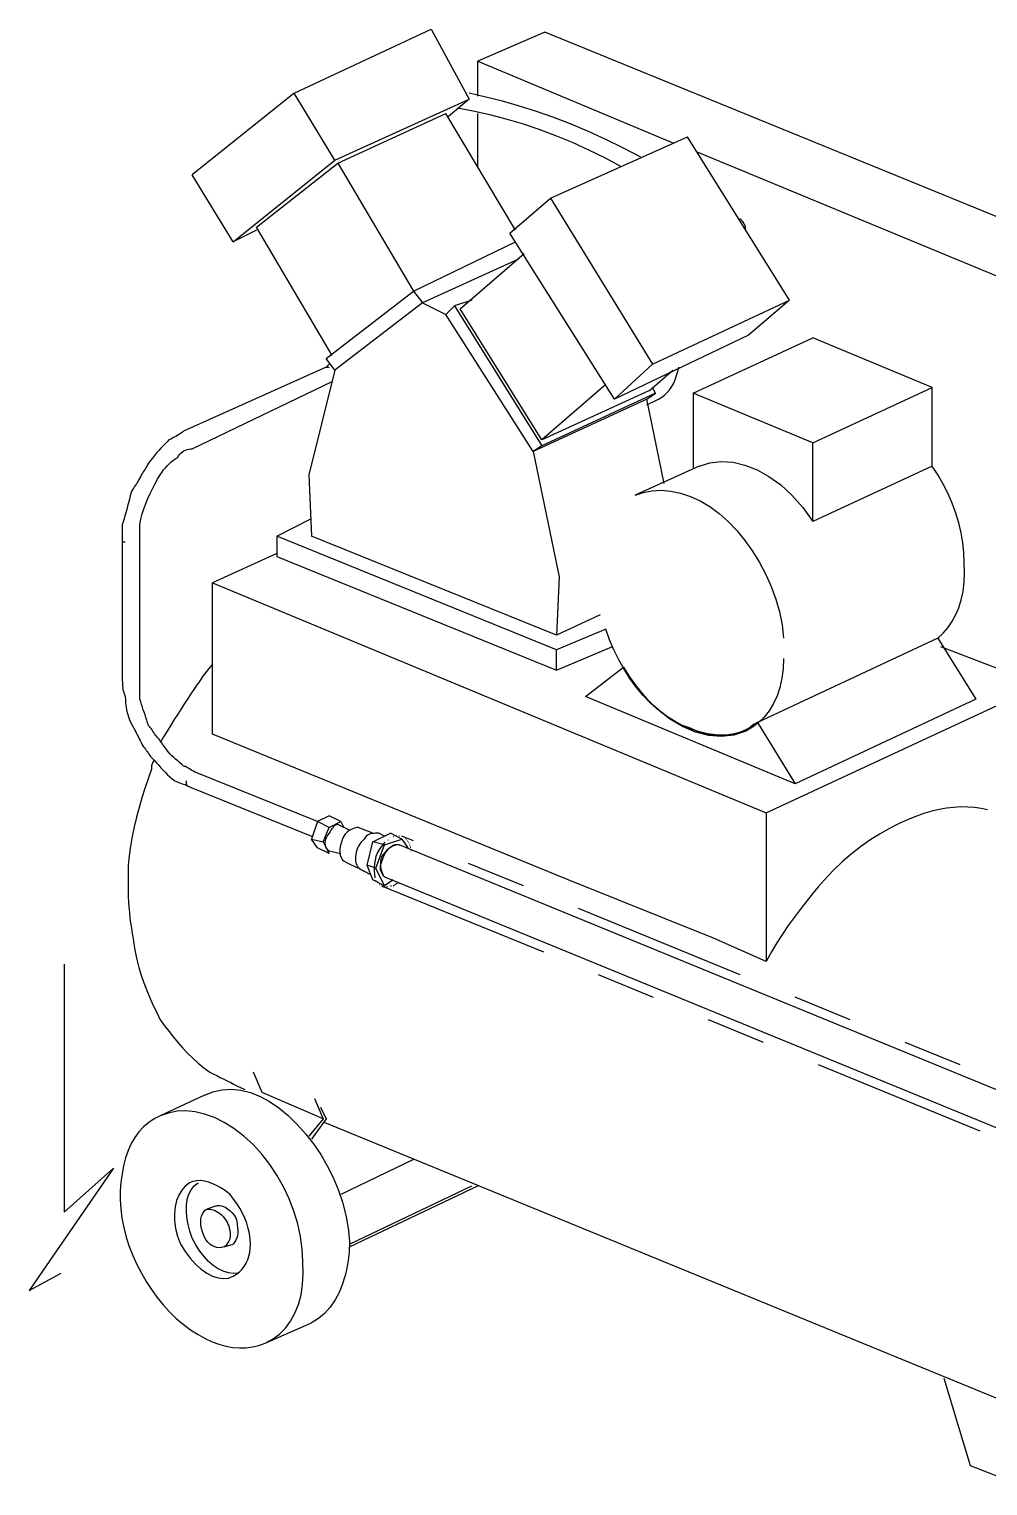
# Model space of a CAD drawing. Header units: metres. Extents: x 20 to 415, y 5 to 292.
# Drawn here: x 105.06 to 113.46, y 213.41 to 226.17 of the extents above; entities that cross this region are included whole.
import ezdxf

# ---------------------------------------------------------------- set-up
doc = ezdxf.new("R2010")
doc.units = ezdxf.units.M
for name, color, linetype in [('АРМАТУРА', 8, 'Continuous'), ('ИЗОЛЯЦИЯ', 3, 'Continuous'), ('ОБОЗНАЧЕНИЯ', 7, 'Continuous'), ('ТРУБОПРОВОД', 5, 'Continuous')]:
    doc.layers.add(name, color=color, linetype=linetype)

msp = doc.modelspace()

# ---------------------------------------------------------------- linework, layer by layer
at = {"layer": 'АРМАТУРА'}
for points in [[(107.385, 225.604), (108.584, 226.165)], [(108.584, 226.165), (108.916, 225.553)], [(109.579, 226.14), (108.992, 225.885)], [(114.884, 223.972), (109.579, 226.14)], [(108.992, 225.579), (108.992, 225.885)], [(108.992, 225.885), (110.701, 225.171)], [(107.385, 225.604), (106.492, 224.89)], [(107.742, 225.018), (107.385, 225.604)], [(107.742, 225.018), (108.916, 225.553)], [(108.916, 225.553), (108.737, 225.4)], [(110.421, 225.043), (110.268, 225.124), (110.115, 225.199), (109.962, 225.269), (109.81, 225.333), (109.658, 225.391), (109.508, 225.443), (109.358, 225.491), (109.209, 225.534), (109.062, 225.571), (108.916, 225.604)], [(107.768, 224.992), (108.712, 225.426)], [(109.324, 224.405), (108.712, 225.426)], [(108.814, 225.477), (108.953, 225.451), (109.094, 225.419), (109.238, 225.381), (109.382, 225.338), (109.528, 225.289), (109.673, 225.234), (109.818, 225.175), (109.961, 225.11), (110.103, 225.041), (110.242, 224.966)], [(108.992, 224.966), (108.992, 225.426)], [(109.63, 224.686), (110.829, 225.222)], [(111.721, 223.793), (110.829, 225.222)], [(106.85, 224.303), (107.742, 225.018)], [(107.054, 224.431), (107.768, 224.992)], [(107.768, 224.992), (108.431, 223.87)], [(110.905, 225.094), (114.298, 223.691)], [(106.85, 224.303), (106.492, 224.89)], [(109.273, 224.38), (109.63, 224.686)], [(109.63, 224.686), (110.523, 223.232)], [(111.339, 224.405), (111.338, 224.42), (111.336, 224.433), (111.333, 224.445), (111.328, 224.456), (111.323, 224.466), (111.317, 224.475), (111.31, 224.484), (111.303, 224.492), (111.295, 224.5), (111.288, 224.507)], [(107.054, 224.405), (106.85, 224.303)], [(107.717, 223.309), (107.054, 224.431)], [(110.191, 222.926), (109.273, 224.38)], [(108.431, 223.87), (109.324, 224.303)], [(109.349, 224.15), (108.508, 223.768)], [(108.839, 223.717), (109.4, 224.201)], [(107.666, 223.283), (108.431, 223.87)], [(108.431, 223.87), (108.508, 223.768)], [(108.508, 223.768), (107.742, 223.181)], [(108.508, 223.768), (108.712, 223.666)], [(108.712, 223.666), (108.788, 223.742)], [(108.941, 223.793), (108.788, 223.742)], [(108.788, 223.742), (109.553, 222.518)], [(109.553, 222.569), (108.839, 223.717)], [(110.523, 223.232), (111.721, 223.793)], [(111.721, 223.793), (111.364, 223.487)], [(109.477, 222.467), (108.712, 223.666)], [(111.364, 223.487), (110.191, 222.926)], [(110.88, 222.977), (111.926, 223.462)], [(112.971, 223.028), (111.926, 223.462)], [(107.666, 223.206), (106.416, 222.645)], [(107.742, 223.181), (107.666, 223.283)], [(107.691, 223.232), (107.666, 223.206)], [(107.666, 223.206), (107.667, 223.206), (107.668, 223.206), (107.671, 223.206), (107.675, 223.206), (107.679, 223.206), (107.682, 223.206), (107.686, 223.206), (107.689, 223.206), (107.691, 223.206), (107.691, 223.206)], [(110.191, 222.926), (110.523, 223.232)], [(110.574, 222.926), (110.603, 222.943), (110.629, 222.962), (110.652, 222.985), (110.673, 223.01), (110.691, 223.038), (110.708, 223.067), (110.722, 223.099), (110.734, 223.133), (110.744, 223.169), (110.752, 223.206)], [(106.492, 222.492), (107.717, 223.079)], [(107.742, 223.181), (107.513, 222.263)], [(110.497, 223.002), (110.701, 223.181)], [(110.114, 223.053), (109.553, 222.569)], [(110.497, 223.002), (109.553, 222.569)], [(110.548, 222.977), (109.553, 222.518)], [(110.472, 222.926), (110.548, 222.977)], [(110.548, 222.977), (110.523, 223.028)], [(110.88, 222.977), (110.88, 222.314)], [(111.926, 222.543), (110.88, 222.977)], [(111.926, 222.543), (112.971, 223.028)], [(112.971, 222.339), (112.971, 223.028)], [(110.472, 222.926), (109.477, 222.467)], [(110.472, 222.875), (110.574, 222.926)], [(110.625, 222.186), (110.472, 222.926)], [(106.416, 222.645), (106.408, 222.638), (106.398, 222.63), (106.387, 222.622), (106.375, 222.615), (106.362, 222.607), (106.348, 222.599), (106.334, 222.592), (106.319, 222.584), (106.304, 222.576), (106.288, 222.569), (106.272, 222.553), (106.255, 222.535), (106.237, 222.517), (106.218, 222.497), (106.199, 222.476), (106.18, 222.455), (106.161, 222.433), (106.143, 222.41), (106.126, 222.388), (106.11, 222.365), (106.102, 222.35), (106.095, 222.337), (106.087, 222.324), (106.079, 222.312), (106.072, 222.301), (106.064, 222.29), (106.056, 222.278), (106.049, 222.265), (106.041, 222.252), (106.033, 222.237)], [(106.033, 221.676), (106.033, 221.691), (106.033, 221.707), (106.033, 221.722), (106.033, 221.737), (106.033, 221.753), (106.033, 221.768), (106.033, 221.783), (106.033, 221.798), (106.033, 221.814), (106.033, 221.829), (106.043, 221.875), (106.054, 221.921), (106.069, 221.966), (106.085, 222.011), (106.103, 222.056), (106.123, 222.099), (106.144, 222.142), (106.166, 222.183), (106.189, 222.224), (106.212, 222.263), (106.227, 222.285), (106.242, 222.306), (106.258, 222.325), (106.273, 222.342), (106.288, 222.358), (106.304, 222.373), (106.319, 222.386), (106.334, 222.397), (106.35, 222.407), (106.365, 222.416), (106.373, 222.43), (106.383, 222.443), (106.394, 222.455), (106.406, 222.465), (106.419, 222.473), (106.433, 222.48), (106.447, 222.485), (106.462, 222.489), (106.477, 222.492), (106.492, 222.492)], [(109.553, 222.518), (109.477, 222.467)], [(109.477, 222.467), (109.706, 221.37)], [(111.926, 221.855), (111.926, 222.543)], [(110.931, 222.339), (110.37, 222.084)], [(110.931, 222.339), (111.025, 222.368), (111.125, 222.38), (111.228, 222.373), (111.332, 222.349), (111.438, 222.307), (111.542, 222.249), (111.645, 222.175), (111.744, 222.084), (111.838, 221.977), (111.926, 221.855)], [(112.971, 222.339), (111.926, 221.855)], [(113.022, 220.834), (113.067, 220.876), (113.108, 220.923), (113.144, 220.976), (113.177, 221.035), (113.204, 221.099), (113.226, 221.169), (113.242, 221.243), (113.252, 221.323), (113.256, 221.408), (113.252, 221.498), (113.249, 221.582), (113.24, 221.668), (113.225, 221.755), (113.204, 221.842), (113.179, 221.928), (113.147, 222.014), (113.111, 222.098), (113.069, 222.181), (113.023, 222.261), (112.971, 222.339)], [(106.033, 222.237), (106.026, 222.223), (106.018, 222.209), (106.01, 222.197), (106.003, 222.185), (105.995, 222.173), (105.987, 222.162), (105.98, 222.15), (105.972, 222.138), (105.964, 222.124), (105.957, 222.11), (105.949, 222.079), (105.942, 222.049), (105.934, 222.019), (105.926, 221.989), (105.919, 221.96), (105.911, 221.932), (105.903, 221.904), (105.896, 221.878), (105.888, 221.853), (105.88, 221.829), (105.88, 221.814), (105.88, 221.798), (105.88, 221.783), (105.88, 221.768), (105.88, 221.753), (105.88, 221.737), (105.88, 221.722), (105.88, 221.707), (105.88, 221.691), (105.88, 221.676)], [(107.513, 222.263), (107.538, 221.727)], [(110.37, 222.084), (110.441, 222.109), (110.518, 222.124), (110.599, 222.128), (110.683, 222.121), (110.768, 222.103), (110.854, 222.075), (110.94, 222.036), (111.025, 221.986), (111.107, 221.926), (111.186, 221.855), (111.261, 221.775), (111.332, 221.687), (111.398, 221.594), (111.459, 221.495), (111.514, 221.392), (111.562, 221.285), (111.603, 221.175), (111.635, 221.063), (111.657, 220.949), (111.67, 220.834)], [(107.232, 221.727), (107.538, 221.88)], [(105.88, 221.676), (105.88, 220.477)], [(105.88, 221.676), (105.906, 221.676)], [(106.033, 220.477), (106.033, 221.676)], [(107.232, 221.727), (107.232, 221.549)], [(109.681, 220.732), (107.232, 221.727)], [(109.681, 220.86), (107.538, 221.727)], [(107.232, 221.574), (106.671, 221.319)], [(107.232, 221.549), (109.681, 220.554)], [(106.671, 219.993), (106.671, 221.319)], [(106.671, 221.319), (111.517, 219.304)], [(109.706, 221.37), (109.681, 220.86)], [(110.063, 221.038), (109.681, 220.86)], [(110.114, 220.911), (109.681, 220.732)], [(111.339, 220.018), (111.276, 219.999), (111.211, 219.987), (111.143, 219.983), (111.074, 219.986), (111.004, 219.996), (110.933, 220.013), (110.862, 220.036), (110.79, 220.066), (110.72, 220.103), (110.65, 220.146), (110.576, 220.202), (110.506, 220.264), (110.441, 220.332), (110.381, 220.404), (110.325, 220.481), (110.274, 220.561), (110.227, 220.644), (110.185, 220.731), (110.147, 220.82), (110.114, 220.911)], [(113.022, 220.834), (111.441, 220.095)], [(113.022, 220.834), (113.354, 220.299)], [(109.681, 220.554), (110.166, 220.758)], [(109.681, 220.554), (109.681, 220.732)], [(111.67, 220.656), (111.667, 220.566), (111.656, 220.482), (111.637, 220.402), (111.613, 220.329), (111.581, 220.26), (111.544, 220.198), (111.501, 220.143), (111.452, 220.094), (111.398, 220.053), (111.339, 220.018)], [(113.711, 220.503), (113.048, 220.758)], [(106.671, 220.605), (106.656, 220.589), (106.64, 220.571), (106.625, 220.553), (106.61, 220.533), (106.594, 220.512), (106.579, 220.491), (106.564, 220.469), (106.549, 220.446), (106.533, 220.424), (106.518, 220.401), (106.487, 220.355), (106.457, 220.309), (106.426, 220.262), (106.396, 220.216), (106.365, 220.168), (106.334, 220.12), (106.304, 220.071), (106.273, 220.02), (106.242, 219.969), (106.212, 219.916)], [(109.936, 220.324), (110.268, 220.579)], [(111.441, 220.095), (111.393, 220.059), (111.341, 220.031), (111.285, 220.008), (111.227, 219.992), (111.167, 219.983), (111.105, 219.981), (111.042, 219.986), (110.979, 219.997), (110.916, 220.017), (110.854, 220.044), (110.786, 220.07), (110.72, 220.104), (110.655, 220.145), (110.592, 220.192), (110.532, 220.245), (110.474, 220.302), (110.418, 220.365), (110.365, 220.433), (110.315, 220.504), (110.268, 220.579)], [(111.339, 220.018), (111.236, 219.984), (111.127, 219.971), (111.014, 219.98), (110.899, 220.01), (110.784, 220.06), (110.67, 220.128), (110.56, 220.216), (110.455, 220.32), (110.357, 220.442), (110.268, 220.579)], [(110.268, 220.579), (110.315, 220.504), (110.365, 220.433), (110.418, 220.365), (110.474, 220.302), (110.532, 220.245), (110.592, 220.192), (110.655, 220.145), (110.72, 220.104), (110.786, 220.07), (110.854, 220.044), (110.916, 220.017), (110.979, 219.997), (111.042, 219.986), (111.105, 219.981), (111.167, 219.983), (111.227, 219.992), (111.285, 220.008), (111.341, 220.031), (111.393, 220.059), (111.441, 220.095)], [(105.88, 220.477), (105.88, 220.462), (105.881, 220.447), (105.881, 220.431), (105.882, 220.416), (105.884, 220.401), (105.886, 220.385), (105.889, 220.37), (105.893, 220.355), (105.899, 220.339), (105.906, 220.324), (105.907, 220.294), (105.909, 220.263), (105.913, 220.233), (105.918, 220.204), (105.925, 220.174), (105.933, 220.146), (105.943, 220.119), (105.955, 220.092), (105.968, 220.067), (105.982, 220.044), (105.99, 220.028), (105.998, 220.013), (106.005, 219.998), (106.013, 219.982), (106.021, 219.967), (106.028, 219.952), (106.036, 219.936), (106.044, 219.921), (106.051, 219.906), (106.059, 219.891)], [(106.186, 219.967), (106.179, 219.975), (106.171, 219.985), (106.163, 219.996), (106.156, 220.007), (106.148, 220.018), (106.14, 220.03), (106.133, 220.041), (106.125, 220.051), (106.118, 220.061), (106.11, 220.069), (106.102, 220.092), (106.095, 220.115), (106.087, 220.138), (106.079, 220.161), (106.072, 220.184), (106.064, 220.207), (106.056, 220.23), (106.049, 220.253), (106.041, 220.276), (106.033, 220.299), (106.033, 220.315), (106.033, 220.332), (106.033, 220.35), (106.033, 220.369), (106.033, 220.388), (106.033, 220.407), (106.033, 220.426), (106.033, 220.444), (106.033, 220.461), (106.033, 220.477)], [(106.033, 220.477), (106.033, 220.477), (106.033, 220.477)], [(111.772, 219.559), (109.936, 220.324)], [(111.517, 219.304), (113.711, 220.324)], [(113.354, 220.299), (111.772, 219.559)], [(111.441, 220.095), (111.426, 220.087), (111.413, 220.079), (111.401, 220.072), (111.39, 220.064), (111.38, 220.056), (111.371, 220.049), (111.363, 220.041), (111.354, 220.033), (111.346, 220.026), (111.339, 220.018)], [(111.441, 220.095), (111.772, 219.559)], [(106.059, 219.891), (106.066, 219.882), (106.074, 219.873), (106.082, 219.862), (106.089, 219.851), (106.097, 219.84), (106.105, 219.828), (106.112, 219.817), (106.12, 219.807), (106.128, 219.797), (106.135, 219.789), (106.158, 219.766), (106.179, 219.743), (106.199, 219.72), (106.218, 219.698), (106.237, 219.677), (106.257, 219.656), (106.276, 219.637), (106.296, 219.618), (106.317, 219.601), (106.339, 219.584), (106.354, 219.578), (106.367, 219.572), (106.38, 219.567), (106.392, 219.563), (106.403, 219.559), (106.415, 219.555), (106.427, 219.551), (106.439, 219.546), (106.452, 219.54), (106.467, 219.533)], [(106.518, 219.661), (106.503, 219.669), (106.49, 219.676), (106.478, 219.683), (106.467, 219.69), (106.457, 219.696), (106.448, 219.702), (106.44, 219.706), (106.432, 219.709), (106.424, 219.711), (106.416, 219.712), (106.4, 219.727), (106.383, 219.743), (106.365, 219.758), (106.347, 219.773), (106.33, 219.789), (106.313, 219.804), (106.298, 219.819), (106.284, 219.834), (106.272, 219.85), (106.263, 219.865), (106.255, 219.873), (106.248, 219.883), (106.24, 219.894), (106.232, 219.905), (106.225, 219.916), (106.217, 219.928), (106.209, 219.939), (106.202, 219.949), (106.194, 219.959), (106.186, 219.967)], [(109.783, 218.717), (106.671, 219.993)], [(106.161, 219.763), (106.154, 219.755), (106.148, 219.748), (106.144, 219.74), (106.141, 219.732), (106.139, 219.725), (106.137, 219.717), (106.136, 219.709), (106.136, 219.702), (106.135, 219.694), (106.135, 219.686), (106.106, 219.602), (106.077, 219.518), (106.051, 219.434), (106.027, 219.35), (106.005, 219.266), (105.985, 219.181), (105.967, 219.097), (105.952, 219.013), (105.94, 218.929), (105.931, 218.845), (105.931, 218.822), (105.931, 218.799), (105.931, 218.776), (105.931, 218.753), (105.931, 218.73), (105.931, 218.707), (105.931, 218.684), (105.931, 218.661), (105.931, 218.638), (105.931, 218.615)], [(107.589, 219.227), (106.518, 219.661)], [(106.467, 219.533), (106.46, 219.534), (106.454, 219.536), (106.45, 219.54), (106.447, 219.544), (106.445, 219.55), (106.443, 219.556), (106.442, 219.562), (106.442, 219.569), (106.441, 219.577), (106.441, 219.584)], [(106.467, 219.533), (107.538, 219.1)], [(107.691, 219.278), (107.589, 219.227)], [(107.793, 219.227), (107.691, 219.278)], [(111.517, 219.304), (111.517, 218.003)], [(112.844, 219.278), (112.76, 219.245), (112.676, 219.208), (112.592, 219.165), (112.509, 219.118), (112.426, 219.065), (112.344, 219.007), (112.263, 218.943), (112.183, 218.874), (112.105, 218.798), (112.028, 218.717)], [(113.456, 219.329), (113.401, 219.342), (113.343, 219.351), (113.284, 219.355), (113.222, 219.356), (113.159, 219.352), (113.096, 219.344), (113.032, 219.333), (112.969, 219.318), (112.906, 219.3), (112.844, 219.278)], [(107.589, 219.227), (107.538, 219.074)], [(107.691, 219.176), (107.589, 219.227)], [(107.64, 219.049), (107.691, 219.176)], [(107.691, 219.125), (107.678, 219.109), (107.667, 219.092), (107.659, 219.075), (107.655, 219.057), (107.653, 219.039), (107.655, 219.023), (107.659, 219.007), (107.667, 218.993), (107.678, 218.981), (107.691, 218.972)], [(107.691, 219.176), (107.793, 219.227)], [(107.768, 219.202), (107.76, 219.201), (107.753, 219.199), (107.745, 219.195), (107.737, 219.19), (107.73, 219.183), (107.722, 219.174), (107.714, 219.164), (107.707, 219.153), (107.699, 219.14), (107.691, 219.125)], [(107.87, 219.151), (107.768, 219.202)], [(107.793, 219.227), (107.819, 219.176)], [(107.946, 219.176), (107.937, 219.176), (107.926, 219.173), (107.912, 219.169), (107.898, 219.164), (107.883, 219.157), (107.867, 219.149), (107.853, 219.139), (107.839, 219.127), (107.828, 219.114), (107.819, 219.1)], [(108.125, 219.125), (108.11, 219.125), (108.095, 219.125), (108.08, 219.124), (108.065, 219.122), (108.051, 219.119), (108.039, 219.114), (108.026, 219.108), (108.016, 219.099), (108.006, 219.088), (107.997, 219.074), (107.983, 219.059), (107.97, 219.043), (107.958, 219.028), (107.948, 219.012), (107.94, 218.995), (107.933, 218.977), (107.928, 218.959), (107.924, 218.939), (107.922, 218.918), (107.921, 218.896)], [(108.074, 219.125), (107.946, 219.176)], [(108.074, 219.049), (108.227, 219.125)], [(108.176, 219.1), (108.125, 219.125)], [(108.329, 219.074), (108.227, 219.125)], [(107.589, 218.998), (107.538, 219.074)], [(107.538, 219.074), (107.64, 219.049)], [(107.691, 218.947), (107.589, 218.998)], [(107.64, 219.049), (107.691, 218.947)], [(107.819, 219.1), (107.805, 219.069), (107.795, 219.039), (107.787, 219.01), (107.784, 218.982), (107.784, 218.956), (107.788, 218.933), (107.795, 218.912), (107.807, 218.894), (107.824, 218.88), (107.844, 218.87)], [(108.023, 218.845), (108.074, 219.049)], [(108.176, 219.023), (108.074, 219.049)], [(108.099, 218.819), (108.176, 219.023)], [(108.15, 218.87), (108.16, 218.9), (108.171, 218.928), (108.185, 218.953), (108.201, 218.976), (108.218, 218.995), (108.235, 219.01), (108.253, 219.021), (108.27, 219.027), (108.287, 219.028), (108.303, 219.023)], [(108.176, 219.023), (108.329, 219.074)], [(108.329, 219.074), (108.38, 218.998)], [(107.691, 218.972), (107.793, 218.947)], [(107.844, 218.87), (107.946, 218.819)], [(107.921, 218.896), (107.922, 218.881), (107.924, 218.868), (107.928, 218.856), (107.933, 218.845), (107.94, 218.835), (107.948, 218.826), (107.958, 218.817), (107.97, 218.809), (107.983, 218.801), (107.997, 218.794)], [(108.176, 218.743), (108.168, 218.751), (108.161, 218.761), (108.154, 218.772), (108.149, 218.784), (108.144, 218.797), (108.141, 218.811), (108.14, 218.825), (108.141, 218.84), (108.144, 218.855), (108.15, 218.87)], [(107.997, 218.794), (108.048, 218.768)], [(108.074, 218.717), (108.023, 218.845)], [(108.099, 218.819), (108.023, 218.845)], [(108.176, 218.666), (108.099, 218.819)], [(105.931, 218.615), (105.932, 218.569), (105.934, 218.523), (105.937, 218.477), (105.942, 218.432), (105.947, 218.386), (105.953, 218.34), (105.96, 218.294), (105.967, 218.248), (105.975, 218.202), (105.982, 218.156), (105.992, 218.087), (106.006, 218.019), (106.024, 217.95), (106.045, 217.882), (106.068, 217.815), (106.094, 217.748), (106.122, 217.683), (106.151, 217.618), (106.181, 217.555), (106.212, 217.493), (106.25, 217.44), (106.289, 217.389), (106.328, 217.339), (106.368, 217.291), (106.41, 217.244), (106.452, 217.199), (106.497, 217.155), (106.544, 217.113), (106.593, 217.073), (106.646, 217.034), (106.676, 217.018), (106.707, 217.003), (106.737, 216.988), (106.768, 216.973), (106.799, 216.957), (106.829, 216.942), (106.86, 216.927), (106.89, 216.911), (106.921, 216.896), (106.952, 216.881)], [(108.176, 218.666), (108.074, 218.717)], [(108.252, 218.717), (108.176, 218.666)], [(111.058, 218.207), (109.783, 218.717)], [(112.028, 218.717), (111.974, 218.655), (111.921, 218.591), (111.868, 218.526), (111.815, 218.459), (111.763, 218.389), (111.712, 218.317), (111.661, 218.243), (111.612, 218.165), (111.564, 218.086), (111.517, 218.003)], [(111.517, 218.003), (111.058, 218.207)], [(107.105, 216.855), (107.028, 217.034)], [(106.594, 216.83), (106.212, 216.651)], [(106.594, 216.83), (106.673, 216.861), (106.753, 216.879), (106.835, 216.884), (106.918, 216.876), (107.003, 216.855), (107.087, 216.822), (107.17, 216.778), (107.252, 216.721), (107.333, 216.653), (107.411, 216.575), (107.485, 216.495), (107.554, 216.407), (107.618, 216.314), (107.675, 216.215), (107.726, 216.112), (107.771, 216.005), (107.808, 215.895), (107.837, 215.783), (107.858, 215.669), (107.87, 215.554)], [(107.64, 216.626), (107.105, 216.855)], [(107.462, 215.376), (107.456, 215.484), (107.441, 215.595), (107.416, 215.706), (107.383, 215.816), (107.341, 215.924), (107.291, 216.03), (107.234, 216.131), (107.171, 216.226), (107.102, 216.315), (107.028, 216.396), (106.943, 216.474), (106.857, 216.54), (106.772, 216.594), (106.686, 216.637), (106.601, 216.667), (106.517, 216.686), (106.436, 216.694), (106.358, 216.691), (106.283, 216.676), (106.212, 216.651)], [(107.564, 216.804), (107.64, 216.626)], [(107.615, 216.728), (107.666, 216.626)], [(106.212, 216.651), (106.16, 216.625), (106.111, 216.593), (106.066, 216.555), (106.025, 216.512), (105.989, 216.463), (105.957, 216.409), (105.93, 216.349), (105.907, 216.285), (105.891, 216.215), (105.88, 216.141), (105.868, 216.07), (105.862, 215.995), (105.861, 215.917), (105.867, 215.837), (105.877, 215.755), (105.893, 215.673), (105.914, 215.59), (105.941, 215.508), (105.972, 215.428), (106.008, 215.35), (106.048, 215.275), (106.09, 215.201), (106.136, 215.13), (106.185, 215.061), (106.237, 214.996), (106.292, 214.935), (106.351, 214.878), (106.412, 214.826), (106.476, 214.779), (106.543, 214.738), (106.605, 214.703), (106.666, 214.674), (106.726, 214.651), (106.787, 214.634), (106.847, 214.623), (106.905, 214.619), (106.963, 214.62), (107.02, 214.628), (107.076, 214.642), (107.13, 214.662)], [(107.64, 216.626), (107.513, 216.473)], [(107.666, 216.626), (107.538, 216.447)], [(107.64, 216.6), (113.915, 214.024)], [(108.431, 216.269), (107.793, 215.962)], [(106.467, 216.064), (106.431, 216.037), (106.4, 216.001), (106.375, 215.958), (106.355, 215.909), (106.342, 215.854), (106.337, 215.795), (106.338, 215.731), (106.347, 215.665), (106.364, 215.598), (106.39, 215.529), (106.431, 215.463), (106.475, 215.404), (106.522, 215.353), (106.571, 215.309), (106.62, 215.274), (106.669, 215.248), (106.718, 215.232), (106.765, 215.226), (106.809, 215.231), (106.85, 215.248)], [(106.901, 215.274), (106.855, 215.271), (106.809, 215.276), (106.764, 215.29), (106.72, 215.312), (106.677, 215.341), (106.636, 215.377), (106.597, 215.419), (106.559, 215.467), (106.525, 215.521), (106.492, 215.58), (106.472, 215.641), (106.456, 215.701), (106.446, 215.76), (106.441, 215.817), (106.441, 215.87), (106.448, 215.92), (106.462, 215.965), (106.482, 216.004), (106.509, 216.038), (106.543, 216.064)], [(107.003, 215.529), (107, 215.575), (106.994, 215.62), (106.983, 215.666), (106.969, 215.711), (106.952, 215.755), (106.931, 215.799), (106.908, 215.842), (106.882, 215.883), (106.854, 215.923), (106.824, 215.962), (106.786, 215.992), (106.748, 216.017), (106.71, 216.039), (106.673, 216.057), (106.636, 216.071), (106.6, 216.08), (106.565, 216.084), (106.531, 216.083), (106.498, 216.077), (106.467, 216.064)], [(107.87, 215.529), (108.941, 216.039)], [(107.87, 215.503), (108.992, 216.039)], [(106.773, 215.503), (106.75, 215.498), (106.728, 215.497), (106.705, 215.5), (106.685, 215.506), (106.665, 215.516), (106.646, 215.529), (106.63, 215.545), (106.615, 215.563), (106.604, 215.583), (106.594, 215.605), (106.581, 215.636), (106.573, 215.666), (106.568, 215.695), (106.567, 215.723), (106.569, 215.749), (106.574, 215.772), (106.582, 215.793), (106.593, 215.811), (106.605, 215.825), (106.62, 215.835)], [(106.697, 215.86), (106.62, 215.835)], [(106.62, 215.835), (106.628, 215.835), (106.638, 215.835), (106.649, 215.834), (106.661, 215.832), (106.674, 215.829), (106.688, 215.824), (106.702, 215.818), (106.717, 215.809), (106.732, 215.798), (106.748, 215.784), (106.762, 215.769), (106.775, 215.753), (106.787, 215.737), (106.797, 215.721), (106.805, 215.704), (106.812, 215.687), (106.817, 215.668), (106.821, 215.648), (106.823, 215.628), (106.824, 215.605)], [(106.697, 215.86), (106.713, 215.866), (106.73, 215.867), (106.748, 215.864), (106.767, 215.858), (106.786, 215.848), (106.805, 215.835), (106.824, 215.819), (106.842, 215.801), (106.859, 215.781), (106.875, 215.758), (106.882, 215.729), (106.887, 215.7), (106.89, 215.673), (106.892, 215.648), (106.891, 215.624), (106.888, 215.602), (106.882, 215.582), (106.874, 215.562), (106.863, 215.545), (106.85, 215.529)], [(106.824, 215.605), (106.823, 215.591), (106.821, 215.578), (106.818, 215.566), (106.813, 215.555), (106.808, 215.545), (106.802, 215.536), (106.795, 215.527), (106.788, 215.519), (106.781, 215.511), (106.773, 215.503)], [(107.87, 215.554), (107.866, 215.457), (107.855, 215.363), (107.837, 215.273), (107.812, 215.189), (107.781, 215.111), (107.743, 215.04), (107.7, 214.977), (107.651, 214.922), (107.597, 214.876), (107.538, 214.84)], [(106.773, 215.503), (106.85, 215.529)], [(106.85, 215.248), (106.879, 215.265), (106.905, 215.285), (106.928, 215.307), (106.948, 215.332), (106.964, 215.36), (106.978, 215.39), (106.989, 215.422), (106.996, 215.456), (107.001, 215.491), (107.003, 215.529)], [(107.13, 214.662), (107.196, 214.697), (107.255, 214.741), (107.308, 214.793), (107.353, 214.854), (107.392, 214.923), (107.422, 215), (107.445, 215.083), (107.459, 215.174), (107.465, 215.272), (107.462, 215.376)], [(107.13, 214.662), (107.538, 214.84)], [(113.073, 214.355), (113.303, 213.59)], [(113.303, 213.59), (113.762, 213.412)]]:
    msp.add_lwpolyline(points, dxfattribs=at)
at = {"layer": 'ИЗОЛЯЦИЯ'}
for points in [[(108.136, 218.991), (108.116, 218.958)], [(108.157, 219.021), (108.136, 218.991)], [(108.18, 219.047), (108.157, 219.021)], [(108.205, 219.068), (108.207, 219.068)], [(108.23, 219.085), (108.232, 219.085)], [(108.255, 219.097), (108.258, 219.097)], [(108.281, 219.103), (108.283, 219.103)], [(108.305, 219.104), (108.308, 219.104)], [(108.43, 219.059), (108.329, 219.1)], [(108.329, 219.1), (108.332, 219.1)], [(108.344, 219.091), (108.346, 219.091)], [(108.357, 219.082), (108.359, 219.082)], [(108.368, 219.071), (108.371, 219.071)], [(108.378, 219.059), (108.381, 219.059)], [(108.386, 219.046), (108.389, 219.046)], [(108.393, 219.032), (108.396, 219.032)], [(108.399, 219.017), (108.401, 219.017)], [(108.402, 219.003), (108.405, 219.003)], [(108.405, 218.988), (108.407, 218.988)], [(108.088, 218.858), (108.085, 218.826)], [(108.093, 218.89), (108.088, 218.858)], [(108.099, 218.921), (108.093, 218.89)], [(108.116, 218.958), (108.099, 218.921)], [(108.406, 218.972), (108.408, 218.972)], [(109.393, 218.664), (108.911, 218.861)], [(108.085, 218.826), (108.084, 218.795)], [(108.084, 218.795), (108.087, 218.765)], [(108.087, 218.765), (108.092, 218.738)], [(108.092, 218.738), (108.095, 218.738)], [(108.101, 218.713), (108.104, 218.713)], [(108.113, 218.693), (108.116, 218.693)], [(108.13, 218.677), (108.132, 218.677)], [(108.15, 218.666), (109.567, 218.086)], [(108.15, 218.666), (108.153, 218.666)], [(108.158, 218.66), (108.161, 218.66)], [(108.166, 218.657), (108.169, 218.657)], [(108.174, 218.655), (108.177, 218.655)], [(108.183, 218.655), (108.185, 218.655)], [(108.192, 218.657), (108.195, 218.657)], [(108.202, 218.659), (108.205, 218.659)], [(108.213, 218.661), (108.215, 218.661)], [(108.225, 218.664), (108.227, 218.664)], [(108.238, 218.665), (108.24, 218.665)], [(108.252, 218.666), (108.255, 218.666)], [(108.253, 218.667), (108.256, 218.667)], [(108.255, 218.669), (108.258, 218.669)], [(108.259, 218.672), (108.261, 218.672)], [(108.263, 218.675), (108.266, 218.675)], [(108.268, 218.679), (108.271, 218.679)], [(108.274, 218.683), (108.277, 218.683)], [(108.281, 218.686), (108.284, 218.686)], [(108.288, 218.689), (108.291, 218.689)], [(108.296, 218.691), (108.298, 218.691)], [(111.29, 217.886), (109.874, 218.467)], [(110.048, 217.889), (110.529, 217.691)], [(112.253, 217.492), (111.772, 217.689)], [(111.011, 217.494), (111.493, 217.297)], [(113.216, 217.097), (112.735, 217.294)], [(111.974, 217.1), (113.39, 216.519)]]:
    msp.add_lwpolyline(points, dxfattribs=at)
at = {"layer": 'ОБОЗНАЧЕНИЯ'}
msp.add_lwpolyline([(105.37, 217.978), (105.37, 215.809), (105.804, 216.192), (105.064, 215.121), (105.345, 215.274)], dxfattribs=at)
at = {"layer": 'ТРУБОПРОВОД'}
for points in [[(108.303, 219.023), (108.288, 219.023), (108.273, 219.02), (108.258, 219.016), (108.242, 219.01), (108.227, 219.001), (108.212, 218.99), (108.196, 218.977), (108.181, 218.961), (108.166, 218.943), (108.15, 218.921), (108.144, 218.898), (108.141, 218.876), (108.14, 218.854), (108.141, 218.833), (108.144, 218.813), (108.149, 218.795), (108.154, 218.778), (108.161, 218.764), (108.168, 218.752), (108.176, 218.743)], [(115.088, 216.243), (108.303, 219.023)], [(108.176, 218.743), (114.961, 215.962)]]:
    msp.add_lwpolyline(points, dxfattribs=at)

doc.saveas('drawing.dxf')
